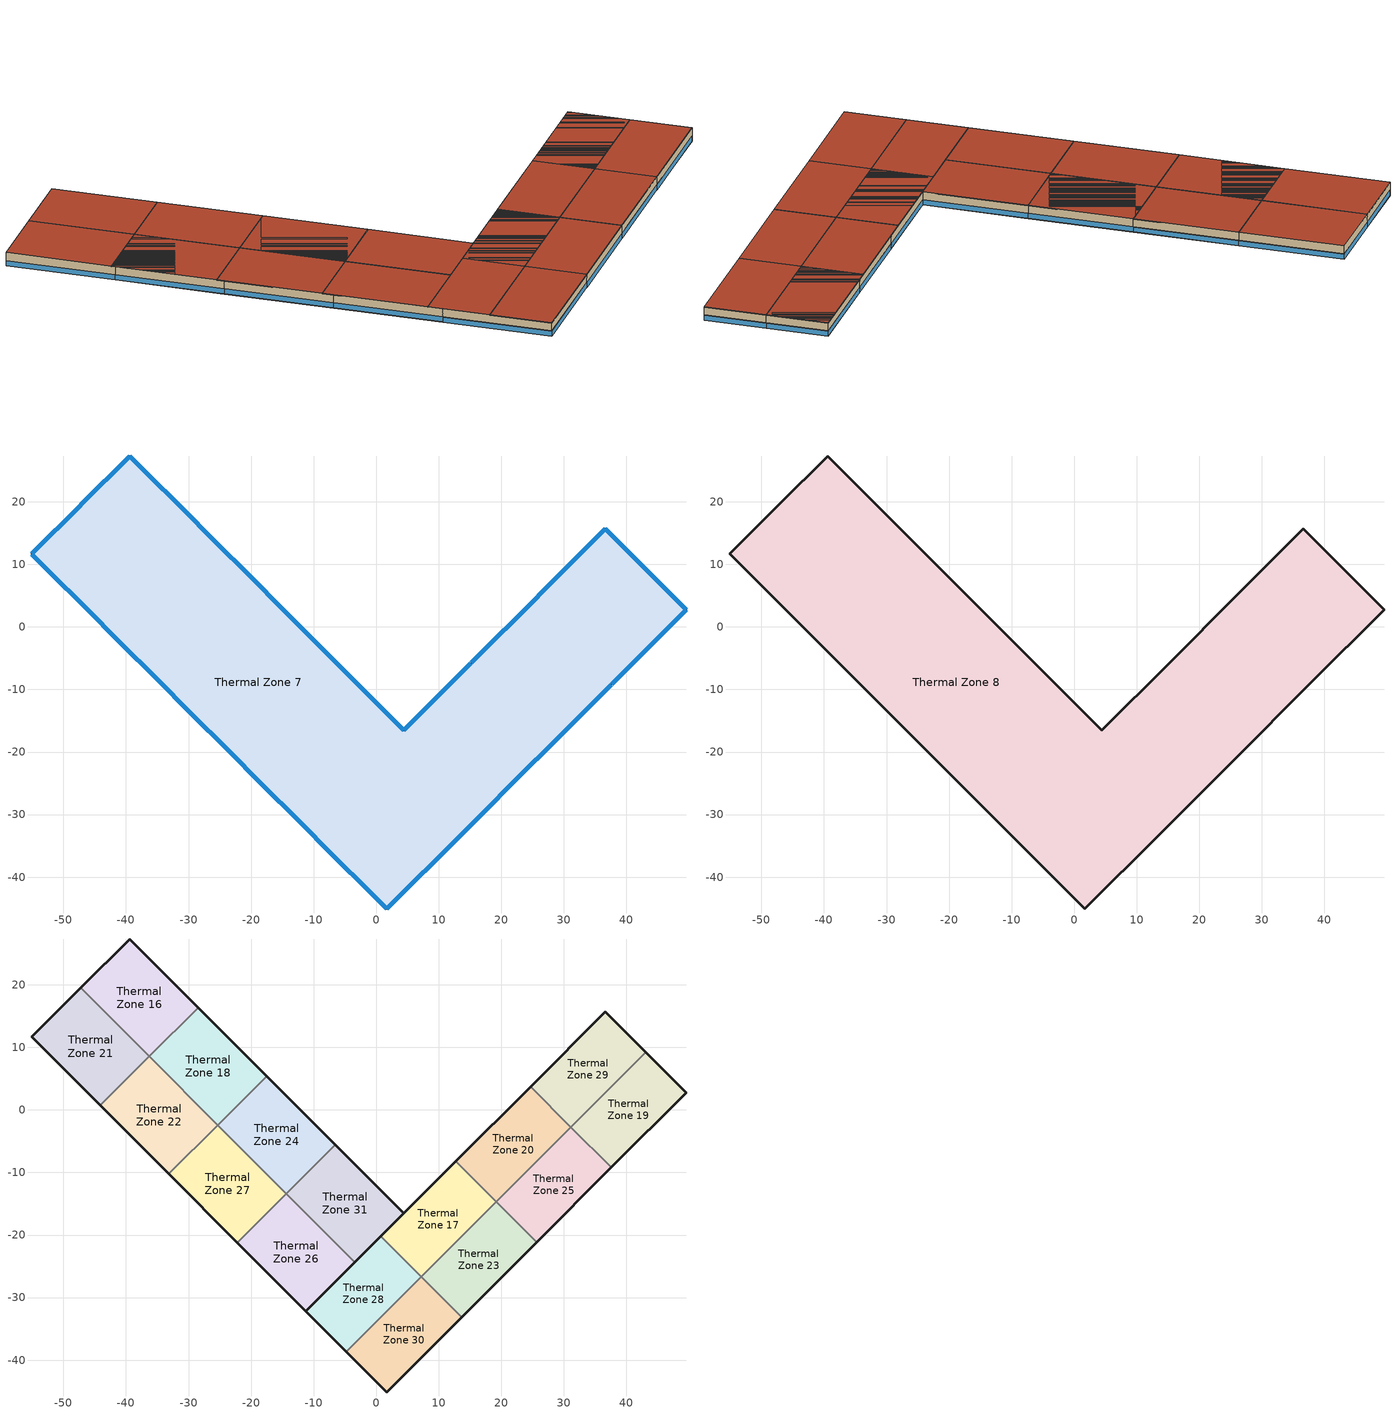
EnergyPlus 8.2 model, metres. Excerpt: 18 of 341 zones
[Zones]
Thermal Zone 7
 floor to Thermal Zone 1 (ASHRAE 90.1-2004 ExtWall Mass ClimateZone 6 Reversed): -55.06,11.67 -47.23,19.49 -39.41,27.31 -28.45,16.36 -17.5,5.4 -6.54,-5.56 4.42,-16.51 15.15,-5.78 25.89,4.95 36.62,15.69 43.09,9.22 49.55,2.76 37.59,-9.2 25.63,-21.17 13.67,-33.13 1.7,-45.09 -9.65,-33.74 -21,-22.39 -32.35,-11.04 -43.7,0.32 z14.57
 wall outside (ASHRAE 90.1-2004 ExtWall Mass ClimateZone 6): -47.23,19.49 -55.06,11.67 -43.7,0.32 -32.35,-11.04 -21,-22.39 -9.65,-33.74 1.7,-45.09 13.67,-33.13 25.63,-21.17 37.59,-9.2 49.55,2.76 43.09,9.22 36.62,15.69 25.89,4.95 15.15,-5.78 4.42,-16.51 -6.54,-5.56 -17.5,5.4 -28.45,16.36 -39.41,27.31 -47.23,19.49 z14.57:15.4
 window (ASHRAE 90.1-2004 ExtWindow ClimateZone 4-6): -47.25,19.47 -55.04,11.69 / -39.43,27.3 -47.21,19.51 / -28.47,16.37 -39.39,27.3 / -17.51,5.42 -28.43,16.34 / -6.56,-5.54 -17.48,5.38 / 4.4,-16.5 -6.52,-5.58 / 15.14,-5.8 4.44,-16.5 / 25.87,4.94 15.17,-5.76 / 36.6,15.67 25.91,4.97 / 43.07,9.24 36.64,15.67 / 49.53,2.78 43.11,9.21 / 37.61,-9.19 49.53,2.74 / 25.65,-21.15 37.57,-9.22 / 13.68,-33.11 25.61,-21.18 / 1.72,-45.07 13.65,-33.15 / -9.63,-33.76 1.68,-45.07 / -20.98,-22.41 -9.67,-33.72 / -32.33,-11.05 -21.02,-22.37 / -43.69,0.3 -32.37,-11.02 / -55.04,11.65 -43.72,0.33 z14.59:15.37
Thermal Zone 8
 floor to Thermal Zone 7 (ASHRAE 90.1-2004 ExtWall Mass ClimateZone 6 Reversed): -55.06,11.67 -47.23,19.49 -39.41,27.31 -28.45,16.36 -17.5,5.4 -6.54,-5.56 4.42,-16.51 15.15,-5.78 25.89,4.95 36.62,15.69 43.09,9.22 49.55,2.76 37.59,-9.2 25.63,-21.17 13.67,-33.13 1.7,-45.09 -9.65,-33.74 -21,-22.39 -32.35,-11.04 -43.7,0.32 z15.4
 wall outside (ASHRAE 90.1-2004 ExtWall Mass ClimateZone 6): -47.23,19.49 -55.06,11.67 -43.7,0.32 -32.35,-11.04 -21,-22.39 -9.65,-33.74 1.7,-45.09 13.67,-33.13 25.63,-21.17 37.59,-9.2 49.55,2.76 43.09,9.22 36.62,15.69 25.89,4.95 15.15,-5.78 4.42,-16.51 -6.54,-5.56 -17.5,5.4 -28.45,16.36 -39.41,27.31 -47.23,19.49 z15.4:16.65
 roof outside (ASHRAE 90.1-2004 ExtWall Mass ClimateZone 6): -43.7,0.32 -32.35,-11.04 -21,-22.39 -9.65,-33.74 1.7,-45.09 13.67,-33.13 25.63,-21.17 37.59,-9.2 49.55,2.76 43.09,9.22 36.62,15.69 25.89,4.95 15.15,-5.78 4.42,-16.51 -6.54,-5.56 -17.5,5.4 -28.45,16.36 -39.41,27.31 -47.23,19.49 -55.06,11.67 z16.65
Thermal Zone 16
 floor ground (ASHRAE 90.1-2004 ExtWall Mass ClimateZone 6): -47.23,19.49 -39.41,27.31 -28.45,16.36 -36.28,8.53 z16.55
 wall outside (ASHRAE 90.1-2004 ExtWall Mass ClimateZone 6): -28.45,16.36 -39.41,27.31 -47.23,19.49 z16.55:16.65
 wall to Thermal Zone 18 (ASHRAE 90.1-2004 ExtWall Mass ClimateZone 6): -36.28,8.53 -28.45,16.36 z16.55:16.65
 wall to Thermal Zone 21 (ASHRAE 90.1-2004 ExtWall Mass ClimateZone 6 Reversed): -47.23,19.49 -36.28,8.53 z16.55:16.65
 roof outside (ASHRAE 90.1-2004 ExtWall Mass ClimateZone 6): -36.28,8.53 -28.45,16.36 -39.41,27.31 -47.23,19.49 z16.65
Thermal Zone 17
 floor ground (ASHRAE 90.1-2004 ExtWall Mass ClimateZone 6): 0.74,-20.2 12.7,-8.24 19.16,-14.7 7.2,-26.66 z16.55
 wall outside (ASHRAE 90.1-2004 ExtWall Mass ClimateZone 6): 12.7,-8.24 0.74,-20.2 z16.55:16.65
 wall to Thermal Zone 20 (ASHRAE 90.1-2004 ExtWall Mass ClimateZone 6): 19.16,-14.7 12.7,-8.24 z16.55:16.65
 wall to Thermal Zone 23 (ASHRAE 90.1-2004 ExtWall Mass ClimateZone 6): 7.2,-26.66 19.16,-14.7 z16.55:16.65
 wall to Thermal Zone 28 (ASHRAE 90.1-2004 ExtWall Mass ClimateZone 6 Reversed): 0.74,-20.2 7.2,-26.66 z16.55:16.65
 roof outside (ASHRAE 90.1-2004 ExtWall Mass ClimateZone 6): 7.2,-26.66 19.16,-14.7 12.7,-8.24 0.74,-20.2 z16.65
Thermal Zone 18
 floor ground (ASHRAE 90.1-2004 ExtWall Mass ClimateZone 6): -36.28,8.53 -28.45,16.36 -17.5,5.4 -25.32,-2.42 z16.55
 wall outside (ASHRAE 90.1-2004 ExtWall Mass ClimateZone 6): -17.5,5.4 -28.45,16.36 z16.55:16.65
 wall to Thermal Zone 24 (ASHRAE 90.1-2004 ExtWall Mass ClimateZone 6): -25.32,-2.42 -17.5,5.4 z16.55:16.65
 wall to Thermal Zone 22 (ASHRAE 90.1-2004 ExtWall Mass ClimateZone 6 Reversed): -36.28,8.53 -25.32,-2.42 z16.55:16.65
 roof outside (ASHRAE 90.1-2004 ExtWall Mass ClimateZone 6): -25.32,-2.42 -17.5,5.4 -28.45,16.36 -36.28,8.53 z16.65
Thermal Zone 19
 floor ground (ASHRAE 90.1-2004 ExtWall Mass ClimateZone 6): 31.13,-2.74 43.09,9.22 49.55,2.76 37.59,-9.2 z16.55
 wall outside (ASHRAE 90.1-2004 ExtWall Mass ClimateZone 6): 37.59,-9.2 49.55,2.76 43.09,9.22 z16.55:16.65
 wall to Thermal Zone 29 (ASHRAE 90.1-2004 ExtWall Mass ClimateZone 6 Reversed): 43.09,9.22 31.13,-2.74 z16.55:16.65
 wall to Thermal Zone 25 (ASHRAE 90.1-2004 ExtWall Mass ClimateZone 6 Reversed): 31.13,-2.74 37.59,-9.2 z16.55:16.65
 roof outside (ASHRAE 90.1-2004 ExtWall Mass ClimateZone 6): 37.59,-9.2 49.55,2.76 43.09,9.22 31.13,-2.74 z16.65
Thermal Zone 20
 floor ground (ASHRAE 90.1-2004 ExtWall Mass ClimateZone 6): 12.7,-8.24 24.66,3.73 31.13,-2.74 19.16,-14.7 z16.55
 wall outside (ASHRAE 90.1-2004 ExtWall Mass ClimateZone 6): 24.66,3.73 12.7,-8.24 z16.55:16.65
 wall to Thermal Zone 29 (ASHRAE 90.1-2004 ExtWall Mass ClimateZone 6): 31.13,-2.74 24.66,3.73 z16.55:16.65
 wall to Thermal Zone 25 (ASHRAE 90.1-2004 ExtWall Mass ClimateZone 6): 19.16,-14.7 31.13,-2.74 z16.55:16.65
 roof outside (ASHRAE 90.1-2004 ExtWall Mass ClimateZone 6): 19.16,-14.7 31.13,-2.74 24.66,3.73 12.7,-8.24 z16.65
Thermal Zone 21
 floor ground (ASHRAE 90.1-2004 ExtWall Mass ClimateZone 6): -55.06,11.67 -47.23,19.49 -36.28,8.53 -44.1,0.71 z16.55
 wall outside (ASHRAE 90.1-2004 ExtWall Mass ClimateZone 6): -47.23,19.49 -55.06,11.67 -44.1,0.71 z16.55:16.65
 wall to Thermal Zone 22 (ASHRAE 90.1-2004 ExtWall Mass ClimateZone 6): -44.1,0.71 -36.28,8.53 z16.55:16.65
 roof outside (ASHRAE 90.1-2004 ExtWall Mass ClimateZone 6): -44.1,0.71 -36.28,8.53 -47.23,19.49 -55.06,11.67 z16.65
Thermal Zone 22
 floor ground (ASHRAE 90.1-2004 ExtWall Mass ClimateZone 6): -44.1,0.71 -36.28,8.53 -25.32,-2.42 -33.14,-10.25 z16.55
 wall outside (ASHRAE 90.1-2004 ExtWall Mass ClimateZone 6): -44.1,0.71 -33.14,-10.25 z16.55:16.65
 wall to Thermal Zone 27 (ASHRAE 90.1-2004 ExtWall Mass ClimateZone 6): -33.14,-10.25 -25.32,-2.42 z16.55:16.65
 roof outside (ASHRAE 90.1-2004 ExtWall Mass ClimateZone 6): -33.14,-10.25 -25.32,-2.42 -36.28,8.53 -44.1,0.71 z16.65
Thermal Zone 23
 floor ground (ASHRAE 90.1-2004 ExtWall Mass ClimateZone 6): 7.2,-26.66 19.16,-14.7 25.63,-21.17 13.67,-33.13 z16.55
 wall outside (ASHRAE 90.1-2004 ExtWall Mass ClimateZone 6): 13.67,-33.13 25.63,-21.17 z16.55:16.65
 wall to Thermal Zone 25 (ASHRAE 90.1-2004 ExtWall Mass ClimateZone 6): 25.63,-21.17 19.16,-14.7 z16.55:16.65
 wall to Thermal Zone 30 (ASHRAE 90.1-2004 ExtWall Mass ClimateZone 6 Reversed): 7.2,-26.66 13.67,-33.13 z16.55:16.65
 roof outside (ASHRAE 90.1-2004 ExtWall Mass ClimateZone 6): 13.67,-33.13 25.63,-21.17 19.16,-14.7 7.2,-26.66 z16.65
Thermal Zone 24
 floor ground (ASHRAE 90.1-2004 ExtWall Mass ClimateZone 6): -25.32,-2.42 -17.5,5.4 -6.54,-5.56 -14.36,-13.38 z16.55
 wall outside (ASHRAE 90.1-2004 ExtWall Mass ClimateZone 6): -6.54,-5.56 -17.5,5.4 z16.55:16.65
 wall to Thermal Zone 31 (ASHRAE 90.1-2004 ExtWall Mass ClimateZone 6): -14.36,-13.38 -6.54,-5.56 z16.55:16.65
 wall to Thermal Zone 27 (ASHRAE 90.1-2004 ExtWall Mass ClimateZone 6 Reversed): -25.32,-2.42 -14.36,-13.38 z16.55:16.65
 roof outside (ASHRAE 90.1-2004 ExtWall Mass ClimateZone 6): -14.36,-13.38 -6.54,-5.56 -17.5,5.4 -25.32,-2.42 z16.65
Thermal Zone 25
 floor ground (ASHRAE 90.1-2004 ExtWall Mass ClimateZone 6): 19.16,-14.7 31.13,-2.74 37.59,-9.2 25.63,-21.17 z16.55
 wall outside (ASHRAE 90.1-2004 ExtWall Mass ClimateZone 6): 25.63,-21.17 37.59,-9.2 z16.55:16.65
 roof outside (ASHRAE 90.1-2004 ExtWall Mass ClimateZone 6): 25.63,-21.17 37.59,-9.2 31.13,-2.74 19.16,-14.7 z16.65
Thermal Zone 26
 floor ground (ASHRAE 90.1-2004 ExtWall Mass ClimateZone 6): -22.18,-21.2 -14.36,-13.38 -3.4,-24.34 -11.23,-32.16 z16.55
 wall outside (ASHRAE 90.1-2004 ExtWall Mass ClimateZone 6): -22.18,-21.2 -11.23,-32.16 -3.4,-24.34 z16.55:16.65
 wall to Thermal Zone 27 (ASHRAE 90.1-2004 ExtWall Mass ClimateZone 6 Reversed): -14.36,-13.38 -22.18,-21.2 z16.55:16.65
 wall to Thermal Zone 31 (ASHRAE 90.1-2004 ExtWall Mass ClimateZone 6): -3.4,-24.34 -14.36,-13.38 z16.55:16.65
 roof outside (ASHRAE 90.1-2004 ExtWall Mass ClimateZone 6): -11.23,-32.16 -3.4,-24.34 -14.36,-13.38 -22.18,-21.2 z16.65
Thermal Zone 27
 floor ground (ASHRAE 90.1-2004 ExtWall Mass ClimateZone 6): -33.14,-10.25 -25.32,-2.42 -14.36,-13.38 -22.18,-21.2 z16.55
 wall outside (ASHRAE 90.1-2004 ExtWall Mass ClimateZone 6): -33.14,-10.25 -22.18,-21.2 z16.55:16.65
 roof outside (ASHRAE 90.1-2004 ExtWall Mass ClimateZone 6): -22.18,-21.2 -14.36,-13.38 -25.32,-2.42 -33.14,-10.25 z16.65
Thermal Zone 28
 floor ground (ASHRAE 90.1-2004 ExtWall Mass ClimateZone 6): -11.23,-32.16 0.74,-20.2 7.2,-26.66 -4.76,-38.63 z16.55
 wall outside (ASHRAE 90.1-2004 ExtWall Mass ClimateZone 6): 0.74,-20.2 -11.23,-32.16 -4.76,-38.63 z16.55:16.65
 wall to Thermal Zone 30 (ASHRAE 90.1-2004 ExtWall Mass ClimateZone 6): -4.76,-38.63 7.2,-26.66 z16.55:16.65
 roof outside (ASHRAE 90.1-2004 ExtWall Mass ClimateZone 6): -4.76,-38.63 7.2,-26.66 0.74,-20.2 -11.23,-32.16 z16.65
Thermal Zone 29
 floor ground (ASHRAE 90.1-2004 ExtWall Mass ClimateZone 6): 24.66,3.73 36.62,15.69 43.09,9.22 31.13,-2.74 z16.55
 wall outside (ASHRAE 90.1-2004 ExtWall Mass ClimateZone 6): 43.09,9.22 36.62,15.69 24.66,3.73 z16.55:16.65
 roof outside (ASHRAE 90.1-2004 ExtWall Mass ClimateZone 6): 31.13,-2.74 43.09,9.22 36.62,15.69 24.66,3.73 z16.65
Thermal Zone 30
 floor ground (ASHRAE 90.1-2004 ExtWall Mass ClimateZone 6): -4.76,-38.63 7.2,-26.66 13.67,-33.13 1.7,-45.09 z16.55
 wall outside (ASHRAE 90.1-2004 ExtWall Mass ClimateZone 6): -4.76,-38.63 1.7,-45.09 13.67,-33.13 z16.55:16.65
 roof outside (ASHRAE 90.1-2004 ExtWall Mass ClimateZone 6): 1.7,-45.09 13.67,-33.13 7.2,-26.66 -4.76,-38.63 z16.65
Thermal Zone 31
 floor ground (ASHRAE 90.1-2004 ExtWall Mass ClimateZone 6): -14.36,-13.38 -6.54,-5.56 4.42,-16.51 -3.4,-24.34 z16.55
 wall outside (ASHRAE 90.1-2004 ExtWall Mass ClimateZone 6): -3.4,-24.34 4.42,-16.51 -6.54,-5.56 z16.55:16.65
 roof outside (ASHRAE 90.1-2004 ExtWall Mass ClimateZone 6): -3.4,-24.34 4.42,-16.51 -6.54,-5.56 -14.36,-13.38 z16.65
[Building]
Building 1: North Axis {deg}=0; Solar Distribution=FullExteriorWithReflections
[Material] Thermal Absorptance=0.9
Name | Roughness | Thickness {m} | Conductivity {W/m-K} | Density {kg/m3} | Specific Heat {J/kg-K} | Solar Absorptance | Visible Absorptance
1/2IN Gypsum | Smooth | 0.0127 | 0.16 | 784.9 | 830 | 0.4 | 0.4
1IN Stucco | Smooth | 0.0253 | 0.6918 | 1858 | 837 | 0.92 | 0.92
8IN CONCRETE HW RefBldg | Rough | 0.2032 | 1.311 | 2240 | 836.8 | 0.7 | 0.7
Mass NonRes Wall Insulation-1.69 | MediumRough | 0.0623673 | 0.049 | 265 | 836.8 | 0.7 | 0.7
[WindowMaterial:SimpleGlazingSystem]
Fixed Window 3.24/0.39/0.31: U-Factor {W/m2-K}=3.23646; Solar Heat Gain Coefficient=0.39; Visible Transmittance=0.31
[Construction]
ASHRAE 90.1-2004 ExtWall Mass ClimateZone 6: 1IN Stucco, 8IN CONCRETE HW RefBldg, Mass NonRes Wall Insulation-1.69, 1/2IN Gypsum
ASHRAE 90.1-2004 ExtWall Mass ClimateZone 6 Reversed: 1/2IN Gypsum, Mass NonRes Wall Insulation-1.69, 8IN CONCRETE HW RefBldg, 1IN Stucco
ASHRAE 90.1-2004 ExtWindow ClimateZone 4-6: Fixed Window 3.24/0.39/0.31
[Zone]
Thermal Zone 16; Thermal Zone 17; Thermal Zone 18; Thermal Zone 19; Thermal Zone 20; Thermal Zone 21; Thermal Zone 22; Thermal Zone 23; Thermal Zone 24; Thermal Zone 25; Thermal Zone 26; Thermal Zone 27; Thermal Zone 28; Thermal Zone 29; Thermal Zone 30; Thermal Zone 31; Thermal Zone 7; Thermal Zone 8
